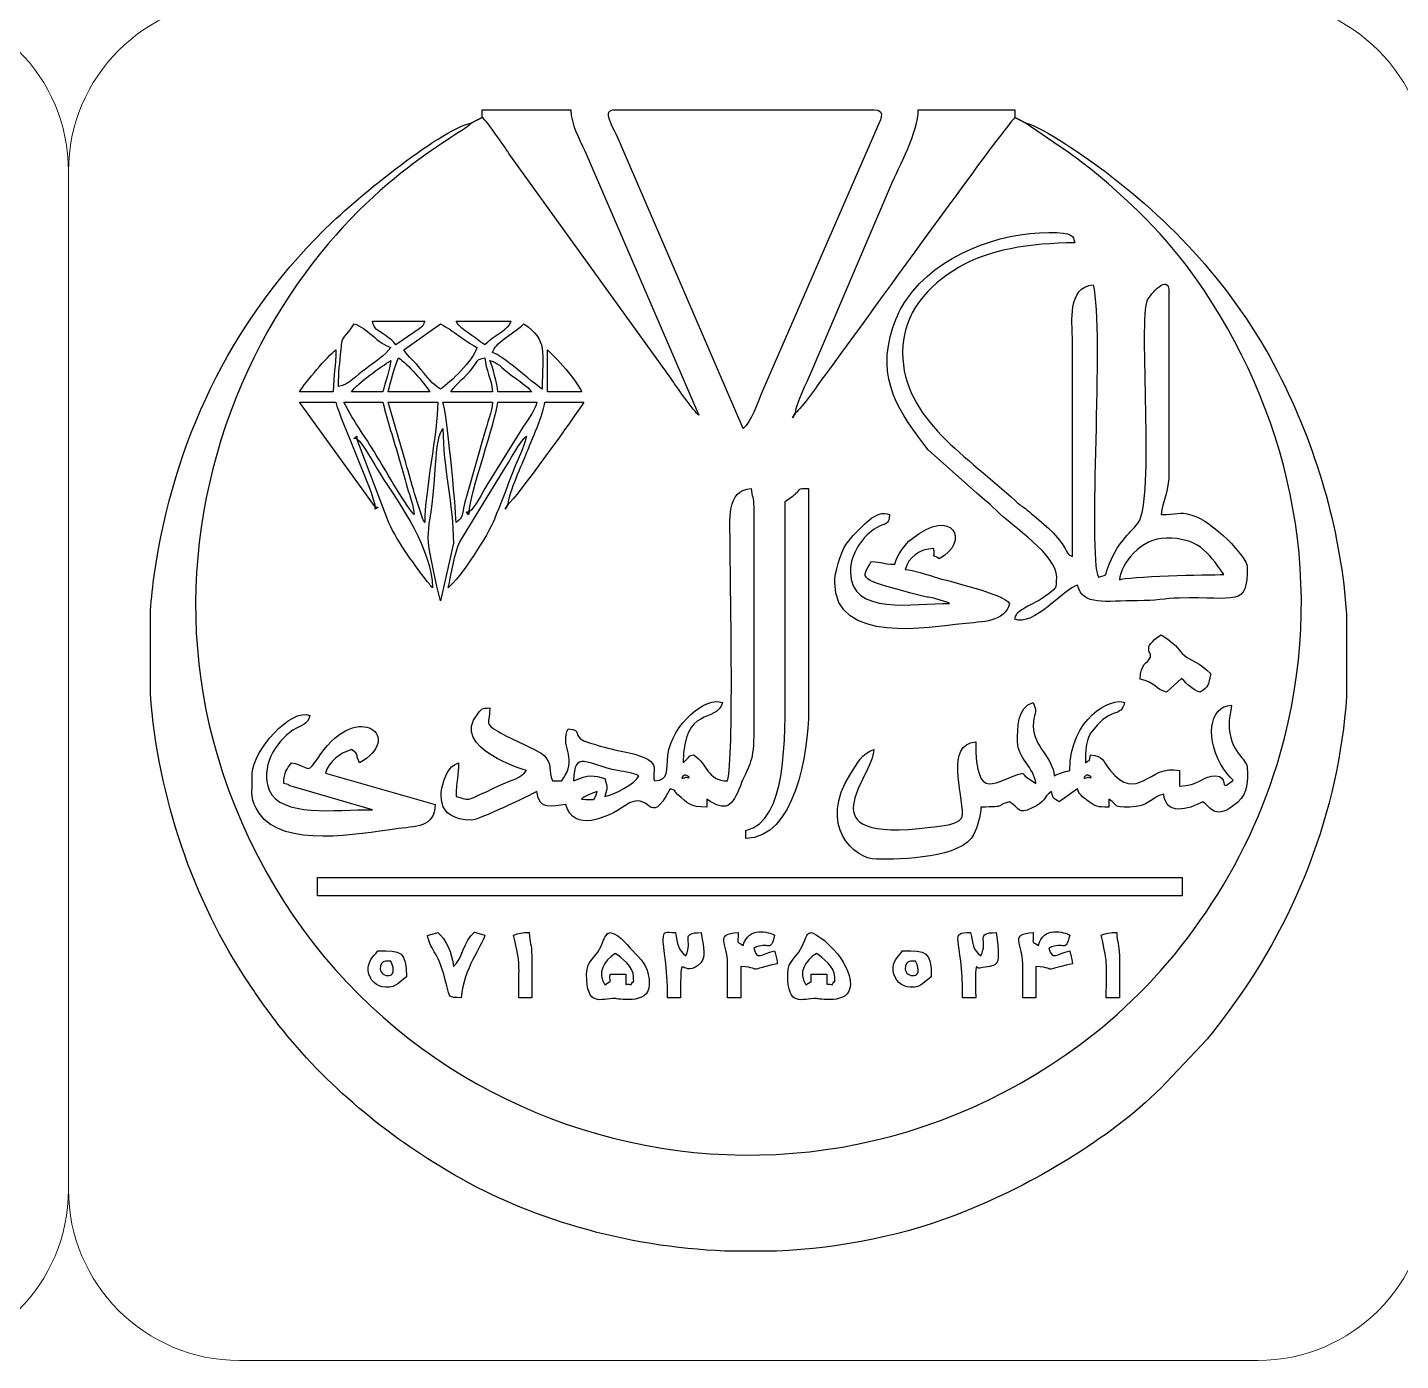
# Model space of a CAD drawing. Header units: millimetres. Extents: x -591 to 604, y 170 to 320.
# Drawn here: x -442.9 to -392.7, y 220.3 to 269.1 of the extents above; entities that cross this region are included whole.
import ezdxf

# ---------------------------------------------------------------- set-up
doc = ezdxf.new("R2010")
doc.units = ezdxf.units.MM
doc.header["$MEASUREMENT"] = 0
doc.layers.add('Layer 1', color=7, linetype='Continuous')

msp = doc.modelspace()

# ---------------------------------------------------------------- linework, layer by layer
at = {"layer": 'Layer 1', "color": 250, "lineweight": 18}
for points in [[(-484.9708, 270.0725), (-484.9708, 270.0725), (-447.6834, 270.0725), (-447.6834, 270.0725), (-444.2375, 270.0725), (-441.4271, 267.2621), (-441.4271, 263.8162), (-441.4271, 263.8162), (-441.4271, 226.5288), (-441.4271, 226.5288), (-441.4271, 223.0829), (-444.2375, 220.2725), (-447.6834, 220.2725), (-447.6834, 220.2725), (-484.9708, 220.2725), (-484.9708, 220.2725), (-488.4167, 220.2725), (-491.2271, 223.0829), (-491.2271, 226.5288), (-491.2271, 226.5288), (-491.2271, 263.8162), (-491.2271, 263.8162), (-491.2271, 267.2621), (-488.4167, 270.0725), (-484.9708, 270.0725)], [(-435.1708, 270.0725), (-435.1708, 270.0725), (-397.8834, 270.0725), (-397.8834, 270.0725), (-394.4375, 270.0725), (-391.6271, 267.2621), (-391.6271, 263.8162), (-391.6271, 263.8162), (-391.6271, 226.5288), (-391.6271, 226.5288), (-391.6271, 223.0829), (-394.4375, 220.2725), (-397.8834, 220.2725), (-397.8834, 220.2725), (-435.1708, 220.2725), (-435.1708, 220.2725), (-438.6167, 220.2725), (-441.4271, 223.0829), (-441.4271, 226.5288), (-441.4271, 226.5288), (-441.4271, 263.8162), (-441.4271, 263.8162), (-441.4271, 267.2621), (-438.6167, 270.0725), (-435.1708, 270.0725)]]:
    msp.add_open_spline(points, degree=3, knots=[0, 0, 0, 0, 0.125, 0.125, 0.125, 0.25, 0.25, 0.25, 0.375, 0.375, 0.375, 0.5, 0.5, 0.5, 0.625, 0.625, 0.625, 0.75, 0.75, 0.75, 0.875, 0.875, 0.875, 1, 1, 1, 1], dxfattribs=at)
at = {"layer": 'Layer 1', "color": 240}
for points, knots in [([(-426.2804, 265.7787), (-426.0498, 265.6096), (-425.5298, 264.7777), (-425.2973, 264.467), (-425.2973, 264.467), (-419.3768, 256.2356), (-419.3768, 256.2356), (-419.2064, 255.9854), (-418.5075, 254.9977), (-418.3439, 254.878), (-418.3439, 254.878), (-422.5247, 264.5622), (-422.5247, 264.5622), (-422.7188, 265.0163), (-423.0294, 265.5037), (-423.0294, 266.0656), (-423.0294, 266.0656), (-426.2804, 266.0656), (-426.2804, 266.0656), (-426.2804, 266.0656), (-426.2804, 265.7787), (-426.2804, 265.7787)], [0, 0, 0, 0, 0.1428571, 0.1428571, 0.1428571, 0.2857143, 0.2857143, 0.2857143, 0.4285714, 0.4285714, 0.4285714, 0.5714286, 0.5714286, 0.5714286, 0.7142857, 0.7142857, 0.7142857, 0.8571429, 0.8571429, 0.8571429, 1, 1, 1, 1]), ([(-416.7184, 254.3999), (-416.4313, 254.6104), (-416.1843, 255.3724), (-416.0081, 255.7932), (-416.0081, 255.7932), (-411.8333, 265.3944), (-411.8333, 265.3944), (-411.7437, 265.5854), (-411.4409, 266.0656), (-411.9375, 266.0656), (-411.9375, 266.0656), (-421.4037, 266.0656), (-421.4037, 266.0656), (-421.9265, 266.0656), (-421.5204, 265.5359), (-421.1862, 264.7534), (-421.1862, 264.7534), (-416.7184, 254.3999), (-416.7184, 254.3999)], [0, 0, 0, 0, 0.1666667, 0.1666667, 0.1666667, 0.3333333, 0.3333333, 0.3333333, 0.5, 0.5, 0.5, 0.6666667, 0.6666667, 0.6666667, 0.8333333, 0.8333333, 0.8333333, 1, 1, 1, 1]), ([(-414.806, 254.9736), (-414.5844, 255.122), (-414.0098, 255.9717), (-413.795, 256.2575), (-413.0963, 257.1873), (-407.0695, 265.5622), (-406.7739, 265.7787), (-406.7739, 265.7787), (-406.7739, 266.0656), (-406.7739, 266.0656), (-406.7739, 266.0656), (-410.3119, 266.0656), (-410.3119, 266.0656), (-410.3119, 265.2549), (-411.0009, 264.002), (-411.331, 263.26), (-411.331, 263.26), (-414.2459, 256.4215), (-414.2459, 256.4215), (-414.3788, 256.0995), (-414.776, 255.3346), (-414.806, 254.9736)], [0, 0, 0, 0, 0.1428571, 0.1428571, 0.1428571, 0.2857143, 0.2857143, 0.2857143, 0.4285714, 0.4285714, 0.4285714, 0.5714286, 0.5714286, 0.5714286, 0.7142857, 0.7142857, 0.7142857, 0.8571429, 0.8571429, 0.8571429, 1, 1, 1, 1]), ([(-406.3914, 265.5875), (-406.3914, 265.5875), (-405.1483, 264.727), (-405.1483, 264.727), (-404.6948, 264.4247), (-404.3726, 264.1902), (-403.9355, 263.8364), (-402.3436, 262.5483), (-400.9657, 261.1385), (-399.8313, 259.4301), (-396.6321, 254.6115), (-395.3158, 248.6305), (-397.0599, 242.4866), (-398.2536, 238.2813), (-400.8396, 234.638), (-403.85, 232.2562), (-415.2312, 223.2512), (-431.8424, 228.4985), (-435.9731, 242.4121), (-437.744, 248.377), (-436.4536, 254.554), (-433.2992, 259.3151), (-430.415, 263.6681), (-426.9682, 265.1707), (-426.6629, 265.5875), (-427.9107, 265.2968), (-431.0737, 262.6586), (-432.0892, 261.6432), (-435.5412, 258.1916), (-437.5731, 253.9153), (-438.2759, 249.0881), (-438.3414, 248.6392), (-438.3904, 248.1872), (-438.4241, 247.7331), (-438.4241, 247.7331), (-438.4241, 244.6858), (-438.4241, 244.6858), (-438.1492, 240.8946), (-436.8712, 237.1401), (-434.829, 234.0897), (-434.4884, 233.581), (-434.2405, 233.2306), (-433.8763, 232.7477), (-432.2164, 230.5463), (-429.9688, 228.66), (-427.6139, 227.2489), (-424.5971, 225.4412), (-421.0101, 224.4299), (-417.3913, 224.2793), (-417.3913, 224.2793), (-415.4984, 224.2793), (-415.4984, 224.2793), (-413.1227, 224.3787), (-410.7737, 224.8554), (-408.6043, 225.7271), (-406.1533, 226.7121), (-403.3097, 228.381), (-401.4412, 230.2297), (-401.4412, 230.2297), (-399.7262, 232.0528), (-399.7262, 232.0528), (-399.5473, 232.2643), (-399.3729, 232.4916), (-399.219, 232.6928), (-396.4563, 236.3041), (-394.9255, 240.3925), (-394.6301, 244.5787), (-394.6301, 244.5787), (-394.6301, 247.5939), (-394.6301, 247.5939), (-394.8348, 250.5065), (-395.6311, 253.4224), (-397.0206, 256.2167), (-398.5373, 259.2669), (-400.8182, 261.8047), (-403.4818, 263.8118), (-404.0478, 264.2384), (-405.737, 265.4351), (-406.3914, 265.5875)], [0, 0, 0, 0, 0.0384615, 0.0384615, 0.0384615, 0.0769231, 0.0769231, 0.0769231, 0.1153846, 0.1153846, 0.1153846, 0.1538462, 0.1538462, 0.1538462, 0.1923077, 0.1923077, 0.1923077, 0.2307692, 0.2307692, 0.2307692, 0.2692308, 0.2692308, 0.2692308, 0.3076923, 0.3076923, 0.3076923, 0.3461538, 0.3461538, 0.3461538, 0.3846154, 0.3846154, 0.3846154, 0.4230769, 0.4230769, 0.4230769, 0.4615385, 0.4615385, 0.4615385, 0.5, 0.5, 0.5, 0.5384615, 0.5384615, 0.5384615, 0.5769231, 0.5769231, 0.5769231, 0.6153846, 0.6153846, 0.6153846, 0.6538462, 0.6538462, 0.6538462, 0.6923077, 0.6923077, 0.6923077, 0.7307692, 0.7307692, 0.7307692, 0.7692308, 0.7692308, 0.7692308, 0.8076923, 0.8076923, 0.8076923, 0.8461538, 0.8461538, 0.8461538, 0.8846154, 0.8846154, 0.8846154, 0.9230769, 0.9230769, 0.9230769, 0.9615385, 0.9615385, 0.9615385, 1, 1, 1, 1]), ([(-426.4717, 265.6831), (-426.4717, 265.6831), (-426.6629, 265.5875), (-426.6629, 265.5875), (-426.6629, 265.5875), (-426.4717, 265.6831), (-426.4717, 265.6831)], [0, 0, 0, 0, 0.5, 0.5, 0.5, 1, 1, 1, 1]), ([(-426.2804, 265.7787), (-426.2804, 265.7787), (-426.4717, 265.6831), (-426.4717, 265.6831), (-426.4717, 265.6831), (-426.2804, 265.7787), (-426.2804, 265.7787)], [0, 0, 0, 0, 0.5, 0.5, 0.5, 1, 1, 1, 1]), ([(-406.5826, 265.6831), (-406.5826, 265.6831), (-406.7739, 265.7787), (-406.7739, 265.7787), (-406.7739, 265.7787), (-406.5826, 265.6831), (-406.5826, 265.6831)], [0, 0, 0, 0, 0.5, 0.5, 0.5, 1, 1, 1, 1]), ([(-406.3914, 265.5875), (-406.3914, 265.5875), (-406.5826, 265.6831), (-406.5826, 265.6831), (-406.5826, 265.6831), (-406.3914, 265.5875), (-406.3914, 265.5875)], [0, 0, 0, 0, 0.5, 0.5, 0.5, 1, 1, 1, 1]), ([(-405.244, 248.9495), (-405.244, 248.486), (-405.259, 248.5803), (-405.5233, 248.3682), (-405.9597, 248.0179), (-406.066, 248.0425), (-406.4166, 247.8272), (-406.6299, 247.6963), (-406.7037, 247.6824), (-406.7739, 247.4195), (-406.1164, 247.1155), (-404.9483, 248.5373), (-404.4791, 248.6626), (-404.2972, 247.8823), (-403.4518, 248.0929), (-402.2795, 248.0886), (-401.6164, 248.0862), (-401.2869, 248.1716), (-400.7529, 248.1877), (-398.6672, 248.2501), (-398.2636, 247.8229), (-398.2636, 249.3319), (-398.2636, 249.689), (-399.5272, 251.0026), (-400.2961, 251.2268), (-400.7825, 251.3686), (-400.8479, 251.2443), (-401.4192, 251.2443), (-401.3758, 251.7662), (-401.1323, 251.9736), (-401.1323, 252.87), (-401.1323, 252.87), (-401.1323, 259.3721), (-401.1323, 259.3721), (-401.1323, 260.1439), (-401.8365, 259.2628), (-401.9136, 259.1017), (-402.2531, 258.3923), (-401.637, 251.7926), (-402.2589, 250.9368), (-402.4944, 250.6128), (-402.9279, 250.3596), (-403.3261, 249.422), (-403.498, 249.0171), (-403.3162, 249.0558), (-403.714, 248.9495), (-404.1256, 249.8073), (-403.4998, 257.9185), (-403.9053, 259.6589), (-404.8651, 259.5791), (-404.6706, 258.2296), (-404.6703, 257.7466), (-404.6703, 257.7466), (-404.6703, 249.7144), (-404.6703, 249.7144), (-404.8752, 249.7971), (-404.7582, 249.7253), (-405.0158, 250.1339), (-405.3065, 250.5949), (-405.9052, 251.0529), (-406.3254, 251.406), (-406.5189, 251.5687), (-406.5572, 251.5644), (-406.7508, 251.7456), (-408.4544, 253.3403), (-410.8856, 254.721), (-410.8856, 257.1728), (-410.8856, 258.6435), (-409.9574, 259.6092), (-408.8389, 260.2897), (-407.7992, 260.9222), (-406.2236, 261.189), (-404.5746, 261.189), (-404.6432, 261.4456), (-404.6245, 261.5715), (-405.5308, 261.5715), (-407.3289, 261.5715), (-409.6113, 260.7647), (-410.7349, 259.1259), (-410.9655, 258.7895), (-411.0964, 258.5163), (-411.237, 258.0981), (-411.8705, 256.2133), (-411.0116, 254.9585), (-409.945, 253.6192), (-409.945, 253.6192), (-408.2798, 252.129), (-408.2798, 252.129), (-407.9734, 251.8369), (-407.7707, 251.7192), (-407.4678, 251.4111), (-406.8292, 250.762), (-405.244, 249.7869), (-405.244, 248.9495)], [0, 0, 0, 0, 0.0322581, 0.0322581, 0.0322581, 0.0645161, 0.0645161, 0.0645161, 0.0967742, 0.0967742, 0.0967742, 0.1290323, 0.1290323, 0.1290323, 0.1612903, 0.1612903, 0.1612903, 0.1935484, 0.1935484, 0.1935484, 0.2258065, 0.2258065, 0.2258065, 0.2580645, 0.2580645, 0.2580645, 0.2903226, 0.2903226, 0.2903226, 0.3225806, 0.3225806, 0.3225806, 0.3548387, 0.3548387, 0.3548387, 0.3870968, 0.3870968, 0.3870968, 0.4193548, 0.4193548, 0.4193548, 0.4516129, 0.4516129, 0.4516129, 0.483871, 0.483871, 0.483871, 0.516129, 0.516129, 0.516129, 0.5483871, 0.5483871, 0.5483871, 0.5806452, 0.5806452, 0.5806452, 0.6129032, 0.6129032, 0.6129032, 0.6451613, 0.6451613, 0.6451613, 0.6774194, 0.6774194, 0.6774194, 0.7096774, 0.7096774, 0.7096774, 0.7419355, 0.7419355, 0.7419355, 0.7741935, 0.7741935, 0.7741935, 0.8064516, 0.8064516, 0.8064516, 0.8387097, 0.8387097, 0.8387097, 0.8709677, 0.8709677, 0.8709677, 0.9032258, 0.9032258, 0.9032258, 0.9354839, 0.9354839, 0.9354839, 0.9677419, 0.9677419, 0.9677419, 1, 1, 1, 1]), ([(-431.5395, 255.9298), (-431.1325, 256.0246), (-430.8958, 256.3187), (-430.5563, 256.5721), (-430.2167, 256.8254), (-429.8435, 257.0409), (-429.6271, 257.3641), (-430.0867, 257.4869), (-430.5063, 258.102), (-430.9657, 258.2246), (-431.4212, 257.5447), (-431.397, 257.8277), (-431.4476, 257.2723), (-431.4917, 256.7869), (-431.5395, 256.4771), (-431.5395, 255.9298)], [0, 0, 0, 0, 0.2, 0.2, 0.2, 0.4, 0.4, 0.4, 0.6, 0.6, 0.6, 0.8, 0.8, 0.8, 1, 1, 1, 1]), ([(-429.4358, 257.4597), (-429.4358, 257.4597), (-428.586, 258.0442), (-428.586, 258.0442), (-428.4427, 258.1789), (-428.4625, 258.1037), (-428.384, 258.3203), (-428.384, 258.3203), (-430.2964, 258.3203), (-430.2964, 258.3203), (-430.2116, 258.0024), (-430.1366, 258.0212), (-429.9017, 257.8546), (-429.7223, 257.7275), (-429.5596, 257.6285), (-429.4358, 257.4597)], [0, 0, 0, 0, 0.2, 0.2, 0.2, 0.4, 0.4, 0.4, 0.6, 0.6, 0.6, 0.8, 0.8, 0.8, 1, 1, 1, 1]), ([(-429.1489, 257.2685), (-428.9548, 256.9785), (-428.7525, 256.8596), (-428.52, 256.5588), (-428.2813, 256.2499), (-428.113, 256.0368), (-427.8103, 255.8342), (-427.4295, 256.0891), (-426.599, 256.8875), (-426.4717, 257.3641), (-426.9901, 257.6384), (-427.2919, 257.9505), (-427.8103, 258.2246), (-427.8103, 258.2246), (-429.1489, 257.2685), (-429.1489, 257.2685)], [0, 0, 0, 0, 0.2, 0.2, 0.2, 0.4, 0.4, 0.4, 0.6, 0.6, 0.6, 0.8, 0.8, 0.8, 1, 1, 1, 1]), ([(-426.1848, 257.4597), (-426.1848, 257.4597), (-426.0821, 257.5482), (-426.0821, 257.5482), (-426.0672, 257.5606), (-425.9986, 257.6186), (-425.978, 257.6355), (-425.7218, 257.8437), (-425.3473, 257.9922), (-425.2286, 258.3203), (-425.2286, 258.3203), (-427.2366, 258.3203), (-427.2366, 258.3203), (-427.0847, 258.0935), (-426.9822, 258.0195), (-426.7406, 257.8602), (-426.5092, 257.7077), (-426.3837, 257.5928), (-426.1848, 257.4597)], [0, 0, 0, 0, 0.1666667, 0.1666667, 0.1666667, 0.3333333, 0.3333333, 0.3333333, 0.5, 0.5, 0.5, 0.6666667, 0.6666667, 0.6666667, 0.8333333, 0.8333333, 0.8333333, 1, 1, 1, 1]), ([(-425.8979, 257.1728), (-425.5256, 257.0734), (-424.4832, 256.1035), (-424.0812, 255.8342), (-424.0812, 257.2135), (-423.8653, 257.632), (-424.7505, 258.2246), (-425.2429, 257.7967), (-425.8, 257.5394), (-425.8979, 257.1728)], [0, 0, 0, 0, 0.3333333, 0.3333333, 0.3333333, 0.6666667, 0.6666667, 0.6666667, 1, 1, 1, 1]), ([(-432.9737, 255.7386), (-432.9737, 255.7386), (-431.7307, 255.7386), (-431.7307, 255.7386), (-431.7307, 256.4073), (-431.6351, 256.6528), (-431.6351, 257.2685), (-431.9547, 257.0546), (-432.7434, 256.0827), (-432.9737, 255.7386)], [0, 0, 0, 0, 0.3333333, 0.3333333, 0.3333333, 0.6666667, 0.6666667, 0.6666667, 1, 1, 1, 1]), ([(-429.7227, 255.7386), (-429.7227, 255.7386), (-428.1928, 255.7386), (-428.1928, 255.7386), (-428.4173, 256.0737), (-429.0044, 256.7568), (-429.3402, 256.9816), (-429.4685, 256.7145), (-429.647, 256.0634), (-429.7227, 255.7386)], [0, 0, 0, 0, 0.3333333, 0.3333333, 0.3333333, 0.6666667, 0.6666667, 0.6666667, 1, 1, 1, 1]), ([(-427.4278, 255.7386), (-427.4278, 255.7386), (-425.8979, 255.7386), (-425.8979, 255.7386), (-425.9393, 256.2354), (-426.147, 256.5277), (-426.1848, 256.9816), (-426.5148, 256.8935), (-426.3526, 256.9722), (-426.6494, 256.5857), (-426.895, 256.266), (-427.1993, 256.0798), (-427.4278, 255.7386)], [0, 0, 0, 0, 0.25, 0.25, 0.25, 0.5, 0.5, 0.5, 0.75, 0.75, 0.75, 1, 1, 1, 1]), ([(-423.8899, 255.7386), (-423.8899, 255.7386), (-422.6469, 255.7386), (-422.6469, 255.7386), (-422.732, 256.0573), (-423.6681, 257.106), (-423.8899, 257.2685), (-423.8899, 257.2685), (-423.8899, 255.7386), (-423.8899, 255.7386)], [0, 0, 0, 0, 0.3333333, 0.3333333, 0.3333333, 0.6666667, 0.6666667, 0.6666667, 1, 1, 1, 1]), ([(-431.0614, 255.7386), (-431.0614, 255.7386), (-429.914, 255.7386), (-429.914, 255.7386), (-429.8298, 256.0995), (-429.6562, 256.5367), (-429.6271, 256.886), (-429.9859, 256.6458), (-430.8407, 256.0679), (-431.0614, 255.7386)], [0, 0, 0, 0, 0.3333333, 0.3333333, 0.3333333, 0.6666667, 0.6666667, 0.6666667, 1, 1, 1, 1]), ([(-425.7066, 255.7386), (-425.7066, 255.7386), (-424.4637, 255.7386), (-424.4637, 255.7386), (-424.6112, 255.9402), (-424.9666, 256.1614), (-425.2021, 256.3388), (-425.6479, 256.6747), (-425.6849, 256.8037), (-425.9935, 256.886), (-425.9033, 256.6979), (-425.7286, 256.0025), (-425.7066, 255.7386)], [0, 0, 0, 0, 0.25, 0.25, 0.25, 0.5, 0.5, 0.5, 0.75, 0.75, 0.75, 1, 1, 1, 1]), ([(-430.2008, 251.5313), (-430.2416, 252.0214), (-431.4909, 254.7372), (-431.6351, 255.356), (-431.6351, 255.356), (-432.9737, 255.356), (-432.9737, 255.356), (-432.9737, 255.356), (-430.2008, 251.5313), (-430.2008, 251.5313)], [0, 0, 0, 0, 0.3333333, 0.3333333, 0.3333333, 0.6666667, 0.6666667, 0.6666667, 1, 1, 1, 1]), ([(-428.7665, 251.2443), (-428.7918, 251.548), (-428.9272, 251.913), (-429.0201, 252.2338), (-429.1284, 252.6078), (-429.2316, 252.9603), (-429.3194, 253.2731), (-429.5175, 253.9783), (-429.7559, 254.6774), (-429.914, 255.356), (-429.914, 255.356), (-431.3482, 255.356), (-431.3482, 255.356), (-430.9618, 254.6256), (-430.5065, 254.0096), (-430.0743, 253.2833), (-429.869, 252.9382), (-428.9643, 251.3892), (-428.7665, 251.2443)], [0, 0, 0, 0, 0.1666667, 0.1666667, 0.1666667, 0.3333333, 0.3333333, 0.3333333, 0.5, 0.5, 0.5, 0.6666667, 0.6666667, 0.6666667, 0.8333333, 0.8333333, 0.8333333, 1, 1, 1, 1]), ([(-428.384, 250.9576), (-428.384, 252.0683), (-427.906, 254.2569), (-427.906, 255.356), (-427.906, 255.356), (-429.7227, 255.356), (-429.7227, 255.356), (-429.7227, 255.356), (-429.0741, 253.1361), (-429.0741, 253.1361), (-428.959, 252.7262), (-428.8705, 252.4169), (-428.7553, 252.0206), (-428.7553, 252.0206), (-428.4538, 251.0789), (-428.4538, 251.0789), (-428.4456, 251.0624), (-428.426, 251.031), (-428.4192, 251.018), (-428.4123, 251.0049), (-428.3974, 250.9766), (-428.384, 250.9576)], [0, 0, 0, 0, 0.1428571, 0.1428571, 0.1428571, 0.2857143, 0.2857143, 0.2857143, 0.4285714, 0.4285714, 0.4285714, 0.5714286, 0.5714286, 0.5714286, 0.7142857, 0.7142857, 0.7142857, 0.8571429, 0.8571429, 0.8571429, 1, 1, 1, 1]), ([(-427.2366, 250.9576), (-426.9383, 251.176), (-427.0853, 251.0874), (-426.8334, 251.9886), (-426.8334, 251.9886), (-426.1961, 254.2198), (-426.1961, 254.2198), (-426.1015, 254.5439), (-425.9252, 255.029), (-425.8979, 255.356), (-425.8979, 255.356), (-427.7147, 255.356), (-427.7147, 255.356), (-427.5966, 255.11), (-427.2366, 251.513), (-427.2366, 250.9576)], [0, 0, 0, 0, 0.2, 0.2, 0.2, 0.4, 0.4, 0.4, 0.6, 0.6, 0.6, 0.8, 0.8, 0.8, 1, 1, 1, 1]), ([(-426.7585, 251.3399), (-426.5241, 251.5117), (-426.2915, 252.0235), (-426.1077, 252.3148), (-426.1077, 252.3148), (-424.8647, 254.3228), (-424.8647, 254.3228), (-424.681, 254.6145), (-424.3601, 255.0278), (-424.2724, 255.356), (-424.2724, 255.356), (-425.7066, 255.356), (-425.7066, 255.356), (-425.7592, 254.724), (-426.7447, 251.9594), (-426.7585, 251.3399)], [0, 0, 0, 0, 0.2, 0.2, 0.2, 0.4, 0.4, 0.4, 0.6, 0.6, 0.6, 0.8, 0.8, 0.8, 1, 1, 1, 1]), ([(-425.3242, 251.6269), (-425.0545, 251.8074), (-422.8776, 254.8687), (-422.5511, 255.356), (-422.5511, 255.356), (-423.9855, 255.356), (-423.9855, 255.356), (-424.018, 254.9663), (-424.4975, 253.885), (-424.6411, 253.5256), (-424.8223, 253.0723), (-425.2856, 252.0902), (-425.3242, 251.6269)], [0, 0, 0, 0, 0.25, 0.25, 0.25, 0.5, 0.5, 0.5, 0.75, 0.75, 0.75, 1, 1, 1, 1]), ([(-414.806, 254.9736), (-414.806, 254.9736), (-414.916, 254.7872), (-414.916, 254.7872), (-414.916, 254.7872), (-414.806, 254.9736), (-414.806, 254.9736)], [0, 0, 0, 0, 0.5, 0.5, 0.5, 1, 1, 1, 1]), ([(-427.8103, 248.0889), (-427.8103, 248.0889), (-427.3322, 250.1925), (-427.3322, 250.1925), (-427.3322, 251.6315), (-427.7147, 252.9305), (-427.7147, 254.3999), (-427.9396, 254.0761), (-427.9605, 253.4323), (-427.9982, 252.8666), (-428.1913, 249.9816), (-428.5384, 251.2142), (-427.8103, 248.0889)], [0, 0, 0, 0, 0.25, 0.25, 0.25, 0.5, 0.5, 0.5, 0.75, 0.75, 0.75, 1, 1, 1, 1]), ([(-430.8701, 254.0174), (-430.8701, 254.0174), (-430.8701, 254.113), (-430.8701, 254.113), (-430.8701, 254.113), (-430.9817, 254.0333), (-430.9817, 254.0333), (-430.9817, 254.0333), (-430.8701, 254.0174), (-430.8701, 254.0174)], [0, 0, 0, 0, 0.3333333, 0.3333333, 0.3333333, 0.6666667, 0.6666667, 0.6666667, 1, 1, 1, 1]), ([(-430.8701, 254.0174), (-430.8701, 254.0174), (-429.7376, 251.0383), (-429.7376, 251.0383), (-429.4966, 250.4315), (-428.7944, 249.4434), (-428.3585, 248.8793), (-428.2646, 248.7581), (-428.1818, 248.6644), (-428.0972, 248.567), (-428.1289, 249.9936), (-429.2262, 251.5132), (-430.0283, 252.7556), (-430.228, 253.0649), (-430.6408, 253.8493), (-430.8701, 254.0174)], [0, 0, 0, 0, 0.2, 0.2, 0.2, 0.4, 0.4, 0.4, 0.6, 0.6, 0.6, 0.8, 0.8, 0.8, 1, 1, 1, 1]), ([(-427.5234, 248.567), (-427.092, 248.8832), (-426.051, 250.5167), (-425.8293, 251.0802), (-425.6177, 251.6177), (-425.4249, 252.0804), (-425.2397, 252.5942), (-425.0686, 253.0696), (-424.7616, 253.6549), (-424.6549, 254.113), (-424.8847, 253.9446), (-425.2965, 253.161), (-425.4967, 252.8513), (-425.4967, 252.8513), (-427.0955, 250.2426), (-427.0955, 250.2426), (-427.2927, 249.827), (-427.4118, 249.0466), (-427.5234, 248.567)], [0, 0, 0, 0, 0.1666667, 0.1666667, 0.1666667, 0.3333333, 0.3333333, 0.3333333, 0.5, 0.5, 0.5, 0.6666667, 0.6666667, 0.6666667, 0.8333333, 0.8333333, 0.8333333, 1, 1, 1, 1]), ([(-417.2921, 241.4911), (-418.0585, 241.5081), (-418.0033, 242.0912), (-418.5351, 242.4473), (-418.7092, 242.4007), (-418.632, 242.4274), (-418.7297, 242.3549), (-418.7297, 242.3549), (-418.9176, 242.1605), (-418.9176, 242.1605), (-418.9176, 244.2652), (-417.6905, 243.5842), (-417.4833, 244.3597), (-418.0468, 244.6202), (-419.3392, 243.5889), (-419.4781, 242.4339), (-419.5463, 241.8663), (-419.4158, 241.5371), (-419.9694, 241.4911), (-420.1322, 241.8852), (-419.4696, 242.261), (-421.2528, 242.5982), (-421.7238, 242.6871), (-421.8852, 242.7497), (-422.3114, 242.8783), (-422.3165, 242.8798), (-422.5185, 242.9421), (-422.5291, 242.9475), (-423.0224, 243.1959), (-422.5655, 243.3423), (-423.1248, 243.4035), (-423.4524, 242.8205), (-422.8178, 242.3368), (-423.2396, 241.7039), (-423.4204, 241.4326), (-423.2874, 241.5002), (-423.6986, 241.4911), (-423.8866, 241.8829), (-423.6787, 242.095), (-424.0086, 242.4241), (-424.195, 242.6101), (-425.2138, 243.0026), (-425.7083, 243.3086), (-426.233, 243.6335), (-426.0069, 243.5706), (-425.9935, 244.1685), (-426.3173, 244.1415), (-426.268, 244.1611), (-426.4438, 243.9493), (-427.4817, 242.6975), (-424.6817, 241.8757), (-424.6549, 241.8736), (-424.8641, 241.5879), (-425.151, 241.552), (-425.7041, 241.2971), (-426.9453, 240.7253), (-426.6495, 240.7806), (-427.2366, 240.9174), (-427.2366, 241.4979), (-427.1409, 241.6835), (-427.1409, 242.1605), (-427.3707, 242.0389), (-427.4496, 242.0046), (-427.5801, 241.7387), (-427.8751, 241.1373), (-428.0392, 240.0567), (-426.6629, 240.0567), (-426.4252, 240.0567), (-424.5749, 240.9485), (-424.2724, 241.1085), (-424.2106, 240.3655), (-423.6974, 240.5908), (-423.2206, 240.6304), (-422.9449, 239.598), (-421.7064, 240.1298), (-421.0604, 240.579), (-420.0476, 241.2832), (-420.2272, 239.6329), (-419.3957, 241.2041), (-419.0272, 241.0708), (-419.3737, 241.222), (-419.1223, 240.9994), (-418.7513, 240.6709), (-418.6679, 240.5348), (-418.057, 240.5348), (-418.057, 240.5348), (-418.057, 240.8216), (-418.057, 240.8216), (-417.3367, 240.3391), (-417.1286, 240.5447), (-416.8264, 241.3121), (-416.5653, 241.9752), (-416.3359, 242.1724), (-416.3359, 243.1166), (-416.3359, 243.1166), (-416.3359, 251.5313), (-416.3359, 251.5313), (-416.3359, 251.861), (-416.4066, 251.9015), (-416.4315, 252.2006), (-417.3597, 252.1234), (-417.1966, 251.0883), (-417.1965, 250.0969), (-417.1963, 248.2505), (-417.0571, 242.4997), (-417.2921, 241.4911)], [0, 0, 0, 0, 0.0285714, 0.0285714, 0.0285714, 0.0571429, 0.0571429, 0.0571429, 0.0857143, 0.0857143, 0.0857143, 0.1142857, 0.1142857, 0.1142857, 0.1428571, 0.1428571, 0.1428571, 0.1714286, 0.1714286, 0.1714286, 0.2, 0.2, 0.2, 0.2285714, 0.2285714, 0.2285714, 0.2571429, 0.2571429, 0.2571429, 0.2857143, 0.2857143, 0.2857143, 0.3142857, 0.3142857, 0.3142857, 0.3428571, 0.3428571, 0.3428571, 0.3714286, 0.3714286, 0.3714286, 0.4, 0.4, 0.4, 0.4285714, 0.4285714, 0.4285714, 0.4571429, 0.4571429, 0.4571429, 0.4857143, 0.4857143, 0.4857143, 0.5142857, 0.5142857, 0.5142857, 0.5428571, 0.5428571, 0.5428571, 0.5714286, 0.5714286, 0.5714286, 0.6, 0.6, 0.6, 0.6285714, 0.6285714, 0.6285714, 0.6571429, 0.6571429, 0.6571429, 0.6857143, 0.6857143, 0.6857143, 0.7142857, 0.7142857, 0.7142857, 0.7428571, 0.7428571, 0.7428571, 0.7714286, 0.7714286, 0.7714286, 0.8, 0.8, 0.8, 0.8285714, 0.8285714, 0.8285714, 0.8571429, 0.8571429, 0.8571429, 0.8857143, 0.8857143, 0.8857143, 0.9142857, 0.9142857, 0.9142857, 0.9428571, 0.9428571, 0.9428571, 0.9714286, 0.9714286, 0.9714286, 1, 1, 1, 1]), ([(-415.1885, 251.7225), (-415.1885, 249.4913), (-415.1885, 247.2602), (-415.1885, 245.0291), (-415.1885, 243.0472), (-415.1033, 240.0283), (-416.6227, 239.6742), (-416.6227, 239.6742), (-416.6227, 239.3873), (-416.6227, 239.3873), (-414.8472, 239.3873), (-414.3279, 242.5273), (-414.3279, 244.0728), (-414.3279, 244.0728), (-414.3279, 252.2006), (-414.3279, 252.2006), (-414.7894, 252.1903), (-414.5704, 252.1958), (-414.8064, 252.0096), (-414.8082, 252.0082), (-414.886, 251.9342), (-414.9604, 251.877), (-415.0656, 251.7959), (-415.1054, 251.778), (-415.1885, 251.7225)], [0, 0, 0, 0, 0.125, 0.125, 0.125, 0.25, 0.25, 0.25, 0.375, 0.375, 0.375, 0.5, 0.5, 0.5, 0.625, 0.625, 0.625, 0.75, 0.75, 0.75, 0.875, 0.875, 0.875, 1, 1, 1, 1]), ([(-430.2008, 251.5313), (-430.2008, 251.5313), (-430.2008, 251.4357), (-430.2008, 251.4357), (-430.2008, 251.4357), (-430.0892, 251.5154), (-430.0892, 251.5154), (-430.0892, 251.5154), (-430.2008, 251.5313), (-430.2008, 251.5313)], [0, 0, 0, 0, 0.3333333, 0.3333333, 0.3333333, 0.6666667, 0.6666667, 0.6666667, 1, 1, 1, 1]), ([(-425.3242, 251.6269), (-425.3242, 251.6269), (-425.4342, 251.4403), (-425.4342, 251.4403), (-425.4342, 251.4403), (-425.3242, 251.6269), (-425.3242, 251.6269)], [0, 0, 0, 0, 0.5, 0.5, 0.5, 1, 1, 1, 1]), ([(-413.3718, 248.7582), (-413.3718, 246.4664), (-409.8503, 247.12), (-408.7032, 247.2452), (-407.9419, 247.3285), (-407.1526, 247.2916), (-406.9651, 247.9932), (-407.2386, 248.3665), (-409.1562, 248.7844), (-409.7264, 248.9612), (-409.9789, 249.0396), (-410.501, 249.2123), (-410.79, 249.2363), (-410.6769, 249.66), (-410.2805, 249.9892), (-409.7382, 250.0013), (-409.7011, 249.5572), (-409.8406, 249.8341), (-409.5468, 249.6187), (-408.4048, 250.2232), (-409.0172, 251.5947), (-410.5617, 250.3468), (-410.7945, 250.159), (-411.0994, 249.7412), (-411.1723, 249.4275), (-411.653, 249.4275), (-411.6005, 249.5136), (-412.033, 249.5232), (-412.3768, 248.8736), (-412.6616, 248.901), (-410.1424, 248.2583), (-410.0053, 248.2234), (-409.8847, 248.2107), (-409.6632, 248.1638), (-409.6632, 248.1638), (-409.228, 248.0252), (-409.228, 248.0252), (-409.2139, 248.0191), (-409.1845, 248.006), (-409.1643, 247.9932), (-410.459, 247.9932), (-412.798, 247.5294), (-412.798, 249.1407), (-412.798, 249.8393), (-412.3271, 250.4754), (-411.8365, 250.761), (-411.4629, 250.9785), (-411.4102, 250.8188), (-411.3637, 251.2443), (-411.851, 251.4698), (-412.3833, 250.7689), (-412.695, 250.4721), (-412.695, 250.4721), (-412.9544, 250.1578), (-412.9544, 250.1578), (-413.1734, 249.8085), (-413.3718, 249.0962), (-413.3718, 248.7582)], [0, 0, 0, 0, 0.0526316, 0.0526316, 0.0526316, 0.1052632, 0.1052632, 0.1052632, 0.1578947, 0.1578947, 0.1578947, 0.2105263, 0.2105263, 0.2105263, 0.2631579, 0.2631579, 0.2631579, 0.3157895, 0.3157895, 0.3157895, 0.3684211, 0.3684211, 0.3684211, 0.4210526, 0.4210526, 0.4210526, 0.4736842, 0.4736842, 0.4736842, 0.5263158, 0.5263158, 0.5263158, 0.5789474, 0.5789474, 0.5789474, 0.6315789, 0.6315789, 0.6315789, 0.6842105, 0.6842105, 0.6842105, 0.7368421, 0.7368421, 0.7368421, 0.7894737, 0.7894737, 0.7894737, 0.8421053, 0.8421053, 0.8421053, 0.8947368, 0.8947368, 0.8947368, 0.9473684, 0.9473684, 0.9473684, 1, 1, 1, 1]), ([(-426.7585, 251.3399), (-426.7585, 251.3399), (-426.8541, 251.3399), (-426.8541, 251.3399), (-426.8541, 251.3399), (-426.7744, 251.2285), (-426.7744, 251.2285), (-426.7744, 251.2285), (-426.7585, 251.3399), (-426.7585, 251.3399)], [0, 0, 0, 0, 0.3333333, 0.3333333, 0.3333333, 0.6666667, 0.6666667, 0.6666667, 1, 1, 1, 1]), ([(-402.9491, 248.8538), (-402.8997, 249.4482), (-402.158, 250.3839), (-401.228, 250.3839), (-400.1179, 250.3839), (-399.7187, 249.9327), (-399.1243, 249.045), (-399.7117, 249.045), (-402.6761, 248.985), (-402.9491, 248.8538)], [0, 0, 0, 0, 0.3333333, 0.3333333, 0.3333333, 0.6666667, 0.6666667, 0.6666667, 1, 1, 1, 1]), ([(-402.1842, 245.2203), (-401.6308, 245.0913), (-401.6144, 244.8453), (-401.228, 244.7422), (-401.228, 244.7422), (-400.6721, 245.2389), (-400.6721, 245.2389), (-400.4447, 245.0381), (-400.2937, 244.8245), (-399.9849, 244.7422), (-399.6584, 244.9608), (-399.7045, 244.9736), (-399.6025, 245.4115), (-400.0258, 245.8577), (-400.334, 245.887), (-400.5598, 246.0797), (-400.8365, 246.3154), (-400.6739, 246.3467), (-401.4192, 246.8458), (-402.2126, 246.3145), (-401.7041, 246.2234), (-401.8267, 245.9833), (-401.9186, 245.8038), (-402.1713, 245.7937), (-402.1842, 245.2203)], [0, 0, 0, 0, 0.125, 0.125, 0.125, 0.25, 0.25, 0.25, 0.375, 0.375, 0.375, 0.5, 0.5, 0.5, 0.625, 0.625, 0.625, 0.75, 0.75, 0.75, 0.875, 0.875, 0.875, 1, 1, 1, 1]), ([(-434.695, 241.778), (-434.695, 240.9362), (-434.7986, 240.8412), (-434.4442, 240.3075), (-433.5815, 239.0086), (-430.7535, 239.5564), (-429.4901, 239.7285), (-428.6933, 239.837), (-428.0208, 239.771), (-428.0015, 240.6304), (-428.0015, 240.6304), (-432.0175, 241.778), (-432.0175, 241.778), (-431.9077, 242.1894), (-431.4711, 242.5291), (-431.0614, 242.6385), (-430.7455, 242.4071), (-430.9541, 242.5344), (-430.7745, 242.1605), (-429.1265, 243.0325), (-430.785, 244.4894), (-432.2092, 242.4476), (-432.7419, 241.6841), (-432.5001, 241.9833), (-433.2607, 242.1605), (-433.4351, 241.8998), (-433.5376, 241.8409), (-433.5476, 241.3955), (-433.1926, 241.3127), (-433.5175, 241.3742), (-433.1908, 241.274), (-433.1908, 241.274), (-430.2964, 240.4392), (-430.2964, 240.4392), (-431.6694, 240.4392), (-433.6475, 240.159), (-434.0773, 241.1551), (-434.4231, 241.9563), (-433.8471, 242.9319), (-433.2065, 243.3492), (-432.8529, 243.5795), (-432.6887, 243.5166), (-432.5912, 243.8816), (-433.2789, 244.1996), (-434.695, 242.5441), (-434.695, 241.778)], [0, 0, 0, 0, 0.0666667, 0.0666667, 0.0666667, 0.1333333, 0.1333333, 0.1333333, 0.2, 0.2, 0.2, 0.2666667, 0.2666667, 0.2666667, 0.3333333, 0.3333333, 0.3333333, 0.4, 0.4, 0.4, 0.4666667, 0.4666667, 0.4666667, 0.5333333, 0.5333333, 0.5333333, 0.6, 0.6, 0.6, 0.6666667, 0.6666667, 0.6666667, 0.7333333, 0.7333333, 0.7333333, 0.8, 0.8, 0.8, 0.8666667, 0.8666667, 0.8666667, 0.9333333, 0.9333333, 0.9333333, 1, 1, 1, 1]), ([(-404.7659, 241.8736), (-404.9976, 241.8195), (-405.1496, 241.7735), (-405.3396, 241.6822), (-405.354, 242.3271), (-406.1046, 242.7548), (-406.1046, 243.4991), (-406.1046, 243.9648), (-405.9137, 243.9618), (-406.1046, 244.3597), (-406.6972, 244.2014), (-406.6783, 243.3991), (-406.6783, 242.9254), (-406.6783, 242.3293), (-406.0573, 241.9779), (-406.0089, 241.3955), (-406.0089, 241.3955), (-406.3535, 241.6246), (-406.3535, 241.6246), (-406.4084, 241.6789), (-406.4672, 241.7591), (-406.4871, 241.778), (-407.4532, 241.5529), (-408.2082, 240.5775), (-408.2082, 242.9254), (-409.3212, 242.8328), (-408.6864, 241.0626), (-408.6864, 240.2479), (-408.6864, 239.8866), (-409.5552, 239.837), (-409.8618, 239.7979), (-414.597, 239.1935), (-411.9598, 241.6301), (-411.9375, 242.6385), (-412.3766, 242.5213), (-412.5527, 242.1122), (-412.7807, 241.7607), (-414.0195, 239.8518), (-412.6507, 238.6224), (-411.8418, 238.6224), (-410.9375, 238.6224), (-408.7006, 238.6567), (-408.2719, 239.5467), (-408.1531, 239.7933), (-408.0241, 240.2148), (-408.0169, 240.5348), (-407.0307, 240.5348), (-407.5156, 240.5978), (-406.9651, 240.7262), (-406.5857, 240.472), (-406.6484, 240.2626), (-406.1664, 240.4888), (-405.5881, 240.7606), (-405.7827, 240.8539), (-405.4352, 241.1085), (-405.346, 240.7745), (-405.3988, 240.8938), (-405.1483, 240.7262), (-405.1483, 240.7262), (-404.4791, 241.2041), (-404.4791, 241.2041), (-404.4242, 240.9989), (-404.3309, 240.9244), (-404.0785, 240.7441), (-403.8045, 240.5482), (-403.778, 240.5348), (-403.3316, 240.5348), (-403.3316, 240.5348), (-403.3316, 240.8216), (-403.3316, 240.8216), (-402.9471, 240.5641), (-403.2155, 240.5348), (-402.5666, 240.5348), (-401.8509, 240.5348), (-401.8267, 240.8786), (-401.3236, 241.0129), (-401.2571, 240.2141), (-400.4322, 240.4389), (-399.8893, 240.7262), (-399.6131, 240.5411), (-399.4209, 239.9879), (-398.6275, 240.7073), (-398.2156, 241.0806), (-398.2636, 241.4878), (-398.2636, 241.9692), (-398.2636, 242.3071), (-398.9331, 242.5414), (-398.9331, 243.5948), (-398.9331, 243.9244), (-398.8624, 243.9649), (-398.8375, 244.2641), (-399.6723, 244.2454), (-399.8456, 242.9916), (-399.1, 241.89), (-398.7491, 241.3714), (-398.6867, 241.6283), (-398.9377, 241.3982), (-399.2379, 241.1232), (-398.9769, 241.6822), (-399.4112, 241.6822), (-399.8894, 241.6822), (-400.0451, 241.3155), (-400.7499, 241.2999), (-400.7499, 241.2999), (-400.7499, 241.8736), (-400.7499, 241.8736), (-401.8623, 242.1327), (-402.2734, 240.6206), (-403.3034, 241.9017), (-403.5552, 242.2152), (-403.5233, 242.4076), (-404.0009, 242.4473), (-404.0678, 242.1677), (-403.9886, 242.3095), (-404.1922, 242.1605), (-404.1922, 242.9375), (-404.1459, 243.1033), (-403.7545, 243.5396), (-403.1782, 244.1826), (-402.906, 243.8046), (-402.7579, 244.3597), (-403.2344, 244.58), (-404.7659, 243.7768), (-404.7659, 241.8736)], [0, 0, 0, 0, 0.0243902, 0.0243902, 0.0243902, 0.0487805, 0.0487805, 0.0487805, 0.0731707, 0.0731707, 0.0731707, 0.097561, 0.097561, 0.097561, 0.1219512, 0.1219512, 0.1219512, 0.1463415, 0.1463415, 0.1463415, 0.1707317, 0.1707317, 0.1707317, 0.195122, 0.195122, 0.195122, 0.2195122, 0.2195122, 0.2195122, 0.2439024, 0.2439024, 0.2439024, 0.2682927, 0.2682927, 0.2682927, 0.2926829, 0.2926829, 0.2926829, 0.3170732, 0.3170732, 0.3170732, 0.3414634, 0.3414634, 0.3414634, 0.3658537, 0.3658537, 0.3658537, 0.3902439, 0.3902439, 0.3902439, 0.4146341, 0.4146341, 0.4146341, 0.4390244, 0.4390244, 0.4390244, 0.4634146, 0.4634146, 0.4634146, 0.4878049, 0.4878049, 0.4878049, 0.5121951, 0.5121951, 0.5121951, 0.5365854, 0.5365854, 0.5365854, 0.5609756, 0.5609756, 0.5609756, 0.5853659, 0.5853659, 0.5853659, 0.6097561, 0.6097561, 0.6097561, 0.6341463, 0.6341463, 0.6341463, 0.6585366, 0.6585366, 0.6585366, 0.6829268, 0.6829268, 0.6829268, 0.7073171, 0.7073171, 0.7073171, 0.7317073, 0.7317073, 0.7317073, 0.7560976, 0.7560976, 0.7560976, 0.7804878, 0.7804878, 0.7804878, 0.804878, 0.804878, 0.804878, 0.8292683, 0.8292683, 0.8292683, 0.8536585, 0.8536585, 0.8536585, 0.8780488, 0.8780488, 0.8780488, 0.902439, 0.902439, 0.902439, 0.9268293, 0.9268293, 0.9268293, 0.9512195, 0.9512195, 0.9512195, 0.9756098, 0.9756098, 0.9756098, 1, 1, 1, 1]), ([(-422.9337, 241.4911), (-422.9075, 242.6661), (-422.4528, 242.0815), (-421.3095, 241.8721), (-420.9993, 241.8153), (-420.7916, 241.8015), (-420.5431, 241.6822), (-420.6534, 241.3779), (-421.4782, 240.989), (-421.7863, 240.9174), (-421.6843, 241.3552), (-421.6843, 241.1487), (-421.7863, 241.5868), (-422.1729, 241.6893), (-422.3872, 241.7533), (-422.9337, 241.4911)], [0, 0, 0, 0, 0.2, 0.2, 0.2, 0.4, 0.4, 0.4, 0.6, 0.6, 0.6, 0.8, 0.8, 0.8, 1, 1, 1, 1]), ([(-418.9176, 241.6822), (-418.816, 241.7838), (-418.555, 241.5305), (-418.8111, 241.6326), (-418.8133, 241.6334), (-419.0778, 241.5221), (-418.9176, 241.6822)], [0, 0, 0, 0, 0.5, 0.5, 0.5, 1, 1, 1, 1]), ([(-404.1922, 241.6822), (-404.0906, 241.7838), (-403.8295, 241.5305), (-404.0856, 241.6326), (-404.0879, 241.6334), (-404.3524, 241.5221), (-404.1922, 241.6822)], [0, 0, 0, 0, 0.5, 0.5, 0.5, 1, 1, 1, 1]), ([(-422.6469, 240.8216), (-422.5227, 240.9296), (-422.6436, 240.8578), (-422.4149, 240.9722), (-422.292, 241.0335), (-422.1948, 241.0502), (-422.073, 241.1085), (-422.1779, 240.716), (-422.1444, 240.8216), (-422.6469, 240.8216)], [0, 0, 0, 0, 0.3333333, 0.3333333, 0.3333333, 0.6666667, 0.6666667, 0.6666667, 1, 1, 1, 1]), ([(-432.3044, 237.2838), (-432.3044, 237.2838), (-400.6543, 237.2838), (-400.6543, 237.2838), (-400.6543, 237.2838), (-400.6543, 237.953), (-400.6543, 237.953), (-400.6543, 237.953), (-432.3044, 237.953), (-432.3044, 237.953), (-432.3044, 237.953), (-432.3044, 237.2838), (-432.3044, 237.2838)], [0, 0, 0, 0, 0.25, 0.25, 0.25, 0.5, 0.5, 0.5, 0.75, 0.75, 0.75, 1, 1, 1, 1]), ([(-428.2848, 235.8378), (-428.1326, 235.1808), (-427.8886, 235.2978), (-427.5714, 233.9846), (-427.4703, 233.5661), (-427.5161, 233.565), (-427.0454, 233.5546), (-426.9529, 234.6663), (-426.2864, 235.4131), (-426.1848, 235.8495), (-426.1848, 235.8495), (-426.5636, 235.9567), (-426.5636, 235.9567), (-426.9725, 235.6482), (-426.982, 234.9586), (-427.3322, 234.702), (-427.3706, 235.1632), (-427.6184, 235.7343), (-427.906, 235.945), (-427.906, 235.945), (-428.2848, 235.8378), (-428.2848, 235.8378)], [0, 0, 0, 0, 0.1428571, 0.1428571, 0.1428571, 0.2857143, 0.2857143, 0.2857143, 0.4285714, 0.4285714, 0.4285714, 0.5714286, 0.5714286, 0.5714286, 0.7142857, 0.7142857, 0.7142857, 0.8571429, 0.8571429, 0.8571429, 1, 1, 1, 1]), ([(-425.1329, 235.8495), (-424.8588, 234.6726), (-424.9417, 234.8561), (-424.9417, 233.5546), (-424.9417, 233.5546), (-424.4637, 233.5546), (-424.4637, 233.5546), (-424.4637, 233.5546), (-424.4637, 235.0844), (-424.4637, 235.0844), (-424.4637, 235.5651), (-424.5495, 235.5126), (-424.5592, 235.945), (-424.8145, 235.9394), (-424.9415, 235.9237), (-425.1329, 235.8495)], [0, 0, 0, 0, 0.2, 0.2, 0.2, 0.4, 0.4, 0.4, 0.6, 0.6, 0.6, 0.8, 0.8, 0.8, 1, 1, 1, 1]), ([(-422.4557, 234.4152), (-422.4557, 233.1841), (-421.9402, 233.5271), (-421.4037, 233.5271), (-421.4032, 233.5271), (-420.1607, 233.2627), (-420.1607, 234.0326), (-420.1607, 234.5969), (-420.3617, 234.8639), (-420.6601, 235.1587), (-420.9458, 235.4406), (-421.183, 235.835), (-421.5951, 235.945), (-421.7734, 235.8256), (-421.5854, 236.0398), (-421.7526, 235.8161), (-421.8621, 235.6695), (-421.7797, 235.7986), (-421.8317, 235.6602), (-422.1142, 234.9059), (-422.4557, 234.9898), (-422.4557, 234.4152)], [0, 0, 0, 0, 0.1428571, 0.1428571, 0.1428571, 0.2857143, 0.2857143, 0.2857143, 0.4285714, 0.4285714, 0.4285714, 0.5714286, 0.5714286, 0.5714286, 0.7142857, 0.7142857, 0.7142857, 0.8571429, 0.8571429, 0.8571429, 1, 1, 1, 1]), ([(-419.4913, 233.5546), (-419.4913, 233.5546), (-419.0133, 233.5546), (-419.0133, 233.5546), (-419.0133, 235.4471), (-419.0314, 234.2649), (-418.3815, 234.733), (-418.0229, 234.9914), (-418.1895, 235.4305), (-418.2646, 235.9422), (-419.0725, 235.9267), (-418.5342, 235.6842), (-418.822, 235.0844), (-419.132, 235.3115), (-419.1052, 235.5187), (-419.2045, 235.945), (-419.5807, 235.9366), (-419.6291, 236.0362), (-419.658, 235.6851), (-419.6589, 235.6741), (-419.5966, 235.1633), (-419.579, 234.9984), (-419.5259, 234.501), (-419.4913, 234.1778), (-419.4913, 233.5546)], [0, 0, 0, 0, 0.125, 0.125, 0.125, 0.25, 0.25, 0.25, 0.375, 0.375, 0.375, 0.5, 0.5, 0.5, 0.625, 0.625, 0.625, 0.75, 0.75, 0.75, 0.875, 0.875, 0.875, 1, 1, 1, 1]), ([(-417.2921, 234.7976), (-417.2921, 234.7976), (-417.2921, 233.5546), (-417.2921, 233.5546), (-417.2921, 233.5546), (-416.814, 233.5546), (-416.814, 233.5546), (-416.814, 233.5546), (-416.814, 234.702), (-416.814, 234.702), (-415.8327, 234.6203), (-416.8573, 234.4755), (-415.4753, 234.7976), (-415.4968, 235.0557), (-415.5201, 235.0576), (-415.571, 235.2757), (-416.0681, 235.1598), (-416.2069, 234.8882), (-416.3359, 235.3713), (-415.7618, 235.6467), (-415.7319, 235.1584), (-415.571, 235.8495), (-415.7613, 235.9564), (-416.5533, 236.1755), (-416.7184, 235.4669), (-416.9962, 235.6705), (-416.8986, 235.4536), (-416.9096, 235.945), (-417.796, 235.8713), (-417.2921, 235.5851), (-417.2921, 234.7976)], [0, 0, 0, 0, 0.1, 0.1, 0.1, 0.2, 0.2, 0.2, 0.3, 0.3, 0.3, 0.4, 0.4, 0.4, 0.5, 0.5, 0.5, 0.6, 0.6, 0.6, 0.7, 0.7, 0.7, 0.8, 0.8, 0.8, 0.9, 0.9, 0.9, 1, 1, 1, 1]), ([(-415.0929, 234.4152), (-415.0929, 233.1841), (-414.5775, 233.5271), (-414.041, 233.5271), (-414.0405, 233.5271), (-412.798, 233.2627), (-412.798, 234.0326), (-412.798, 234.9432), (-413.8958, 235.8553), (-414.2323, 235.945), (-414.3153, 235.8896), (-414.3515, 235.9733), (-414.4688, 235.6602), (-414.7514, 234.9059), (-415.0929, 234.9898), (-415.0929, 234.4152)], [0, 0, 0, 0, 0.2, 0.2, 0.2, 0.4, 0.4, 0.4, 0.6, 0.6, 0.6, 0.8, 0.8, 0.8, 1, 1, 1, 1]), ([(-408.6864, 233.5546), (-408.6864, 233.5546), (-408.2082, 233.5546), (-408.2082, 233.5546), (-408.2082, 233.7793), (-408.2216, 234.0233), (-408.2189, 234.2422), (-408.2109, 234.9126), (-408.1713, 234.6085), (-408.0627, 234.6372), (-407.4785, 234.7912), (-407.2472, 234.4959), (-407.4596, 235.9422), (-408.2674, 235.9267), (-407.7291, 235.6842), (-408.0169, 235.0844), (-408.327, 235.3115), (-408.3001, 235.5187), (-408.3994, 235.945), (-409.2263, 235.9266), (-408.6864, 235.8555), (-408.6864, 233.5546)], [0, 0, 0, 0, 0.1428571, 0.1428571, 0.1428571, 0.2857143, 0.2857143, 0.2857143, 0.4285714, 0.4285714, 0.4285714, 0.5714286, 0.5714286, 0.5714286, 0.7142857, 0.7142857, 0.7142857, 0.8571429, 0.8571429, 0.8571429, 1, 1, 1, 1]), ([(-406.4871, 234.7976), (-406.4871, 234.7976), (-406.4871, 233.5546), (-406.4871, 233.5546), (-406.4871, 233.5546), (-406.0089, 233.5546), (-406.0089, 233.5546), (-406.0089, 233.5546), (-406.0089, 234.702), (-406.0089, 234.702), (-405.0276, 234.6203), (-406.0523, 234.4755), (-404.6703, 234.7976), (-404.6917, 235.0557), (-404.7151, 235.0576), (-404.7659, 235.2757), (-405.2629, 235.1598), (-405.4019, 234.8882), (-405.5308, 235.3713), (-404.9569, 235.6467), (-404.9268, 235.1584), (-404.7659, 235.8495), (-404.9564, 235.9564), (-405.7483, 236.1755), (-405.9133, 235.4669), (-406.1911, 235.6705), (-406.0936, 235.4536), (-406.1046, 235.945), (-406.9909, 235.8713), (-406.4871, 235.5851), (-406.4871, 234.7976)], [0, 0, 0, 0, 0.1, 0.1, 0.1, 0.2, 0.2, 0.2, 0.3, 0.3, 0.3, 0.4, 0.4, 0.4, 0.5, 0.5, 0.5, 0.6, 0.6, 0.6, 0.7, 0.7, 0.7, 0.8, 0.8, 0.8, 0.9, 0.9, 0.9, 1, 1, 1, 1]), ([(-403.6185, 235.8495), (-403.3442, 234.6726), (-403.4272, 234.8561), (-403.4272, 233.5546), (-403.4272, 233.5546), (-402.9491, 233.5546), (-402.9491, 233.5546), (-402.9491, 233.5546), (-402.9491, 235.0844), (-402.9491, 235.0844), (-402.9491, 235.5651), (-403.0351, 235.5126), (-403.0448, 235.945), (-403.3001, 235.9394), (-403.4271, 235.9237), (-403.6185, 235.8495)], [0, 0, 0, 0, 0.2, 0.2, 0.2, 0.4, 0.4, 0.4, 0.6, 0.6, 0.6, 0.8, 0.8, 0.8, 1, 1, 1, 1]), ([(-429.8183, 233.937), (-429.3839, 233.937), (-429.3196, 234.1413), (-429.0534, 234.3195), (-429.0534, 235.2509), (-429.2265, 235.2757), (-430.1052, 235.2757), (-430.2606, 235.0437), (-430.4879, 234.8948), (-430.4495, 234.5363), (-430.414, 234.2069), (-430.136, 233.937), (-429.8183, 233.937)], [0, 0, 0, 0, 0.25, 0.25, 0.25, 0.5, 0.5, 0.5, 0.75, 0.75, 0.75, 1, 1, 1, 1]), ([(-430.0095, 234.6064), (-430.0095, 234.7629), (-429.9523, 234.8932), (-429.8183, 234.8932), (-429.8183, 234.8932), (-429.6271, 234.8932), (-429.6271, 234.8932), (-429.2774, 234.1642), (-430.0095, 234.3083), (-430.0095, 234.6064)], [0, 0, 0, 0, 0.3333333, 0.3333333, 0.3333333, 0.6666667, 0.6666667, 0.6666667, 1, 1, 1, 1]), ([(-421.7863, 234.0326), (-422.0847, 234.4783), (-421.8312, 234.8939), (-421.4037, 235.1801), (-421.1734, 235.0258), (-420.7344, 234.6815), (-420.7344, 234.3195), (-420.7344, 233.9539), (-420.705, 234.2847), (-420.83, 234.0326), (-421.0832, 234.1348), (-421.0085, 233.8359), (-421.0214, 234.4152), (-421.0214, 234.4152), (-421.5951, 234.4152), (-421.5951, 234.4152), (-421.6306, 233.9879), (-421.4905, 234.2381), (-421.7863, 234.0326)], [0, 0, 0, 0, 0.1666667, 0.1666667, 0.1666667, 0.3333333, 0.3333333, 0.3333333, 0.5, 0.5, 0.5, 0.6666667, 0.6666667, 0.6666667, 0.8333333, 0.8333333, 0.8333333, 1, 1, 1, 1]), ([(-414.4235, 234.0326), (-414.7219, 234.4783), (-414.4684, 234.8939), (-414.041, 235.1801), (-413.8106, 235.0258), (-413.3718, 234.6815), (-413.3718, 234.3195), (-413.3718, 233.9539), (-413.3424, 234.2847), (-413.4673, 234.0326), (-413.7205, 234.1348), (-413.6456, 233.8359), (-413.6586, 234.4152), (-413.6586, 234.4152), (-414.2323, 234.4152), (-414.2323, 234.4152), (-414.2678, 233.9879), (-414.1277, 234.2381), (-414.4235, 234.0326)], [0, 0, 0, 0, 0.1666667, 0.1666667, 0.1666667, 0.3333333, 0.3333333, 0.3333333, 0.5, 0.5, 0.5, 0.6666667, 0.6666667, 0.6666667, 0.8333333, 0.8333333, 0.8333333, 1, 1, 1, 1]), ([(-410.5986, 233.937), (-410.1642, 233.937), (-410.0999, 234.1413), (-409.8338, 234.3195), (-409.8338, 235.2509), (-410.0068, 235.2757), (-410.8856, 235.2757), (-411.041, 235.0437), (-411.2682, 234.8948), (-411.2298, 234.5363), (-411.1944, 234.2069), (-410.9163, 233.937), (-410.5986, 233.937)], [0, 0, 0, 0, 0.25, 0.25, 0.25, 0.5, 0.5, 0.5, 0.75, 0.75, 0.75, 1, 1, 1, 1]), ([(-410.79, 234.6064), (-410.79, 234.7629), (-410.7328, 234.8932), (-410.5986, 234.8932), (-410.5986, 234.8932), (-410.4075, 234.8932), (-410.4075, 234.8932), (-410.0577, 234.1642), (-410.79, 234.3083), (-410.79, 234.6064)], [0, 0, 0, 0, 0.3333333, 0.3333333, 0.3333333, 0.6666667, 0.6666667, 0.6666667, 1, 1, 1, 1])]:
    msp.add_open_spline(points, degree=3, knots=knots, dxfattribs=at)

doc.saveas('drawing.dxf')
